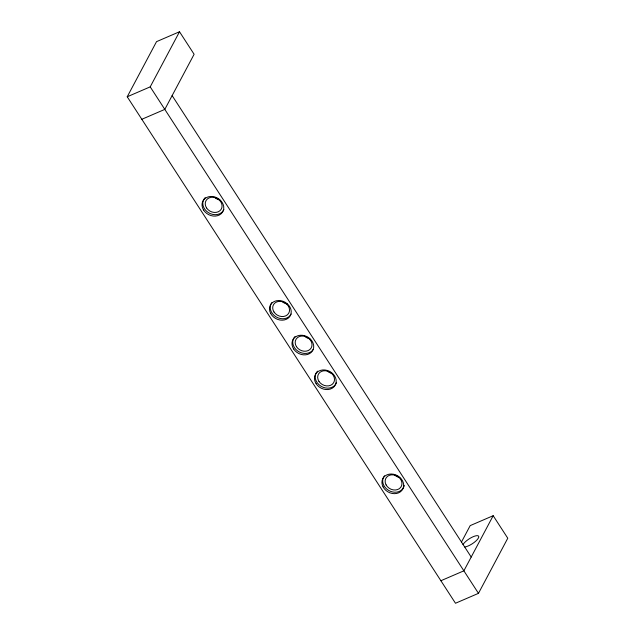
<?xml version="1.0" encoding="UTF-8"?>
<svg xmlns="http://www.w3.org/2000/svg" width="635" height="635" viewBox="0 0 635 635"><rect width="100%" height="100%" fill="white"/><g stroke="black" fill="none" stroke-linecap="round" stroke-linejoin="round"><path stroke-width="0.95" d="M461.494 541.98L470.194 525.613L493.181 515.707L507.778 538.226L478.472 593.344L455.486 603.25L127.222 96.774L156.527 41.656L179.514 31.75L194.112 54.269L164.806 109.387L141.819 119.293M127.222 96.774L150.209 86.86L179.514 31.75M493.181 515.707L463.875 570.825L440.888 580.731M172.133 95.607L471.202 557.046M150.209 86.86L478.472 593.344M399.733 477.52A8.723 7.263 28 0 1 394.414 474.813M332.28 373.436A8.723 7.263 28 0 1 326.962 370.737M309.793 338.741A8.723 7.263 28 0 1 304.475 336.042M287.306 304.046A8.723 7.263 28 0 1 281.988 301.347M219.853 199.961A8.723 7.263 28 0 1 214.527 197.263M403.503 487.696A11.263 9.382 28 0 1 388.302 490.212A11.263 9.382 28 0 1 384.516 475.774M404.297 485.37A11.263 9.382 28 0 1 403.844 486.958M336.431 382.754A11.263 9.382 28 0 1 320.961 386.207A11.263 9.382 28 0 1 317.532 371.165M313.245 349.448A11.263 9.382 28 0 1 297.744 351.028A11.263 9.382 28 0 1 294.981 336.534M291.163 314.039A11.263 9.382 28 0 1 276.082 316.873A11.263 9.382 28 0 1 271.947 302.458M223.941 209.423A11.263 9.382 28 0 1 208.383 212.638A11.263 9.382 28 0 1 205.208 197.588M462.994 544.647A9.446 2.897 -32.9 0 1 474.456 536.21A9.446 2.897 -32.9 0 1 477.099 539.79A9.446 2.897 -32.9 0 1 464.717 546.989M203.573 210.01A11.263 9.382 28 0 0 222.417 212.288A11.263 9.382 28 0 0 212.717 196.54A11.263 9.382 28 0 0 203.573 210.01M270.708 313.523A11.263 9.382 28 0 0 289.528 316.841A11.263 9.382 28 0 0 280.853 300.72A11.263 9.382 28 0 0 270.708 313.523M293.664 349.012A11.263 9.382 28 0 0 312.491 350.869A11.263 9.382 28 0 0 302.387 335.288A11.263 9.382 28 0 0 293.664 349.012M316.095 383.627A11.263 9.382 28 0 0 334.931 385.635A11.263 9.382 28 0 0 324.977 369.991A11.263 9.382 28 0 0 316.095 383.627M383.032 486.791A11.263 9.382 28 0 0 401.828 490.482A11.263 9.382 28 0 0 393.525 474.242A11.263 9.382 28 0 0 383.032 486.791M386.072 484.854A8.723 7.263 28 0 0 400.637 487.442A8.723 7.263 28 0 0 393.938 474.956A8.723 7.263 28 0 0 386.072 484.854M318.976 381.397A8.723 7.263 28 0 0 333.558 382.834A8.723 7.263 28 0 0 325.731 370.769A8.723 7.263 28 0 0 318.976 381.397M296.489 346.702A8.723 7.263 28 0 0 311.071 348.139A8.723 7.263 28 0 0 303.252 336.074A8.723 7.263 28 0 0 296.489 346.702M274.01 312.007A8.723 7.263 28 0 0 288.584 313.444A8.723 7.263 28 0 0 280.765 301.379A8.723 7.263 28 0 0 274.01 312.007M206.55 207.923A8.723 7.263 28 0 0 221.123 209.359A8.723 7.263 28 0 0 213.304 197.294A8.723 7.263 28 0 0 206.55 207.923"/></g></svg>
